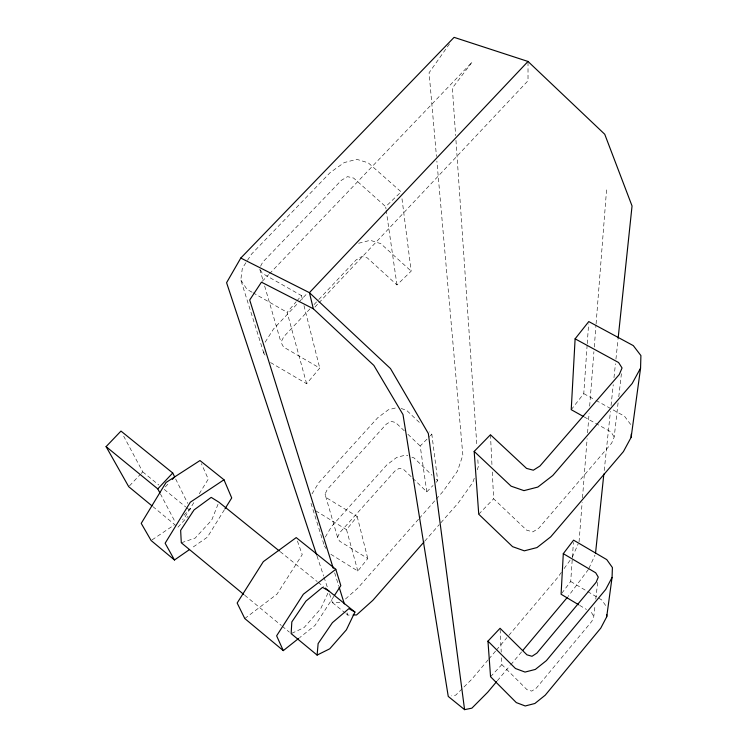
<?xml version="1.0" encoding="UTF-8"?>
<svg xmlns="http://www.w3.org/2000/svg" width="747" height="747" viewBox="0 0 747 747"><rect width="100%" height="100%" fill="white"/><g stroke="black" fill="none" stroke-linecap="round" stroke-linejoin="round"><path stroke-width="0.56" stroke-dasharray="3.73 2.8" d="M561.763 593.323L570.708 581.474L572.305 558.513M572.379 557.374L573.425 542.453M571.222 409.673L583.771 393.613L587.161 344.815M587.245 343.648L588.617 323.899M579.056 541.883L582.137 502.451M582.501 497.81L587.123 438.648M587.572 432.849L589.112 413.128M589.654 406.172L593.912 351.66M594.276 347.019L595.994 324.973M596.087 323.815L606.601 189.262M604.22 470.554L610.439 411.373M611.055 405.565L613.25 384.677M613.978 377.721L615.444 363.789M615.939 359.148L618.012 339.418M501.526 657.808L501.863 664.615L527.037 689.714L531.752 691.096L536.327 688.108L591.839 621.317L593.79 616.48L595.107 604.902M595.77 599.113L597.74 581.745M492.31 472.02L493.636 498.791L526.691 530.202L532.91 531.883L538.923 528.054L611.653 443.148L614.193 437.051L618.124 402.512M618.777 396.75L621.401 373.724M265.073 355.105L263.803 353.154L264.074 350.95M263.803 353.154L240.795 279.948L242.345 268.238L251.552 254.073L330.267 172.501L344.236 162.557L356.833 159.344L368.234 162.827L401.12 191.858L385.667 206.639L385.994 208.945M474.261 478.267L472.795 482.478L458.303 502.88L439.992 523.759M477.202 469.835L478.304 466.67L477.669 457.379M218.021 504.262L211.7 520.164L195.154 538.092L181.297 542.789M572.295 557.253L578.15 543.937M588.925 568.383L594.967 555.124M327.942 593.118L320.65 608.852L304.02 627.639L291.143 633.615M330.856 554.293L357.822 571.016L367.785 558.532L339.596 541.164L337.56 537.298L339.708 532.723L394.948 471.002L399.3 468.285L403.669 469.452L411.933 477.454M337.56 537.298L325.048 494.159L327.345 489.332L386.32 424.165L390.961 421.299L395.602 422.522L404.622 431.131M270.526 362.538L306.625 383.706L319.744 368.084L283.543 347.038L280.984 342.303L283.841 336.626L310.042 308.819M260.554 266.277L262.655 262.234L341.407 180.288L347.542 176.656L353.62 178.066L385.667 206.639M325.318 537.037L331.659 526.364L386.89 464.839L396.788 457.36L405.78 455.054L407.834 455.773M312.003 493.916L318.801 482.646L377.758 417.713L388.309 409.814L396.825 407.638M193.837 502.61L184.248 518.222L182.427 519.445M199.253 493.795L208.282 479.098L201.363 463.644M224.417 509.706L207.377 537.177L191.4 548.251M265.166 342.163L273.57 328.913L298.165 302.899M333.909 596.311L315.047 625.416L299.622 637.658M449.479 43.877L429.077 72.758L436.463 156.44M561.37 572.37L557.271 578.038L507.689 636.733M564.097 568.588L570.241 560.082M588.459 569.401L568.131 596.451M357.822 571.016L346.524 529.67L357.178 516.466L327.195 498.23L325.048 494.159M497.362 680.741L510.024 665.661M510.771 664.774L521.948 651.459M488.155 659.853L471.628 679.415L462.897 688.062M488.902 658.966L495.663 650.964M496.419 650.067L506.933 637.621M306.625 383.706L287.119 312.339L296.176 301.769M296.933 300.882L301.461 295.597L262.262 273.337L259.508 268.304L263.355 281.554M424.735 541.164L439.227 524.637M418.488 519.268L357.72 588.188L344.778 599.617M419.263 518.39L435.417 500.07M436.183 499.201L443.111 491.349L457.519 471.002L462.851 455.138L436.874 161.091M177.917 527.205L188.067 516.261M183.939 515.262L190.224 508.492L191.979 512.05M490.546 676.726L501.863 664.615M165.292 486.923L169.195 482.758M314.011 304.608L317.979 300.397M318.773 299.547L356.076 259.956L361.725 256.566L367.337 257.92L396.965 284.962L411.167 271.133L401.849 197.6M314.926 307.064L318.119 303.674M318.922 302.824L528.017 80.741L528.017 62.599M298.959 302.059L306.896 293.674M129.492 485.867L140.399 474.326M141.174 473.505L142.733 471.861L123.694 436.173M262.253 281.33L268.687 274.607M269.49 273.766L472.244 61.992L452.374 88.053L455.642 135.674M478.743 514.216L493.636 498.791M412.755 478.248L426.808 491.843L433.045 485.485M436.164 482.301L437.723 480.713L431.831 434.259L429.31 431.869M426.808 491.843L420.197 446.015L429.506 436.612M430.281 435.828L431.831 434.259M462.104 688.846L455.754 695.13L451.459 695.868M244.783 618.544L276.96 594.201L302.227 554.61L297.343 540.791M152.08 539.876L174.163 525.01M358.625 243.261L370.232 240.301L380.765 243.634L411.167 271.133M346.01 613.623L347.822 615.089L352.182 615.024M329.502 593.762L332.434 602.624L341.323 602.661M401.158 408.478L406.611 410.336L420.906 423.894M411.933 457.192L413.987 457.902L431.99 475.204M583.771 393.613L594.976 399.841M596.003 400.401L624.539 416.247L631.495 425.575M584.163 416.919L611.037 431.971L614.193 437.051M251.972 292.18L246.949 289.304L240.795 279.948M252.972 292.759L287.119 312.339M570.708 581.474L586.74 591.008M587.74 591.605L597.759 597.572M598.758 598.17L601.765 599.953L607.022 607.46M579.663 605.369L586.516 609.468M315.794 510.845L346.524 529.67M280.209 551.678L317.186 581.549M318.091 582.277L323.507 586.656M332.434 602.624L345.105 612.885M142.733 471.861L158.85 485.008M164.219 489.397L185.704 506.933M186.601 507.661L191.083 511.312M152.864 506.578L176.124 525.729M244.699 595.219L281.32 625.491M282.207 626.229L289.35 632.139M407.899 434.268L420.197 446.015M436.08 479.135L437.723 480.713M324.394 545.926L326.094 548.615M591.409 612.4L593.79 616.48M160.362 493.786L175.536 522.685M175.666 478.958L187.712 503.403M317.045 556.123L323.638 576.049M324.002 577.16L327.672 588.225M310.995 503.291L324.049 544.834M334.647 572.781L338.811 586.143M347.131 612.857L347.822 615.089M264.643 285.97L280.984 342.303M301.461 295.597L302.871 301.181M303.992 305.635L319.744 368.084M357.178 516.466L367.785 558.532M386.162 210.094L396.965 284.962M455.959 140.315L476.875 445.772M490.462 434.763L491.965 465.036M500.117 629.422L501.237 652.131"/><path stroke-width="1.12" d="M575.115 338.83L618.591 362.528L622.055 367.963L619.291 374.508L539.922 466.044L533.349 470.199L526.56 468.406L490.462 434.763L474.177 451.412L478.743 514.216L512.563 546.655L524.31 550.828L537 547.57L550.679 536.878L623.428 451.59L631.15 437.303L640.562 368.15L640.907 355.572L633.297 345.618L588.776 321.574L575.115 338.83L571.222 409.673L583.164 416.368M631.15 437.303L631.243 434.11M606.704 616.826L612.064 577.44L612.4 567.543L606.769 559.615L573.584 540.156L563.303 553.667L595.714 572.8L598.272 577.114L596.181 582.23L536.888 653.111L532.004 656.286L526.962 654.83L500.06 628.292L487.959 641.141L490.546 676.726L516.308 702.6L525.234 705.971L534.861 703.497L545.245 695.168L600.765 628.134L606.704 616.826L606.779 614.744M563.303 553.667L561.081 594.238L578.692 604.781M317.111 655.091L318.129 643.569L332.396 622.671L348.877 608.637L354.928 612.036L346.403 629.814L329.754 648.798L317.111 655.091L291.143 633.615L291.825 621.906L305.934 601.102L322.545 587.357L328.913 591.026M595.555 552.948L603.847 474.037M618.133 338.26L632.046 205.967L604.743 134.264L528.017 61.459L454.092 37.35L240.786 258.051L226.584 282.702L316.681 555.021M612.064 577.44L605.733 589.43L546.44 660.572L535.328 669.433L525.029 672.076L515.486 668.518L487.959 641.141M640.562 368.15L632.167 383.51L552.789 475.503L537.831 487.072L523.955 490.63L511.107 486.176L474.177 451.412M225.024 508.726L231.719 497.941L223.979 479.77L199.981 460.554L166.058 482.478L141.22 523.367L151.118 540.529L174.481 559.989L189.514 549.559M334.544 595.34L340.828 585.639L335.795 569.289L296.214 537.597L263.327 561.641L237.154 603.034L244.783 618.544L283.29 650.618L298.716 638.377M496.615 681.628L487.679 692.273L471.88 708.156L464.578 709.65L448.247 696.419L403.007 414.594L373.864 365.423L313.329 308.763L261.45 282.17L249.703 299.986L333.265 568.327M522.685 650.572L567.384 597.339M423.969 542.033L372.865 600.317L356.543 614.958L353.275 615.005M159.821 492.749L157.794 488.893L172.725 472.991L120.977 431.075L106.093 446.631L128.717 486.699L151.968 505.85M172.324 479.425L174.667 476.922L172.725 472.991M528.017 61.459L309.426 292.665L313.329 308.763M335.795 569.289L303.357 594.229L276.623 635.818L283.29 650.618M223.979 479.77L190.308 502.217L165.134 543.228L174.481 559.989M240.786 258.051L309.426 292.665L390.485 368.56L428.358 433.549L464.578 709.65M279.303 550.95L218.862 502.143L211.186 497.371L194.061 509.912L180.643 530.333L181.297 542.789L243.811 594.481M325.309 588.113L354.928 612.036M106.093 446.631L157.794 488.893M339.157 587.254L344.358 603.949"/></g></svg>
